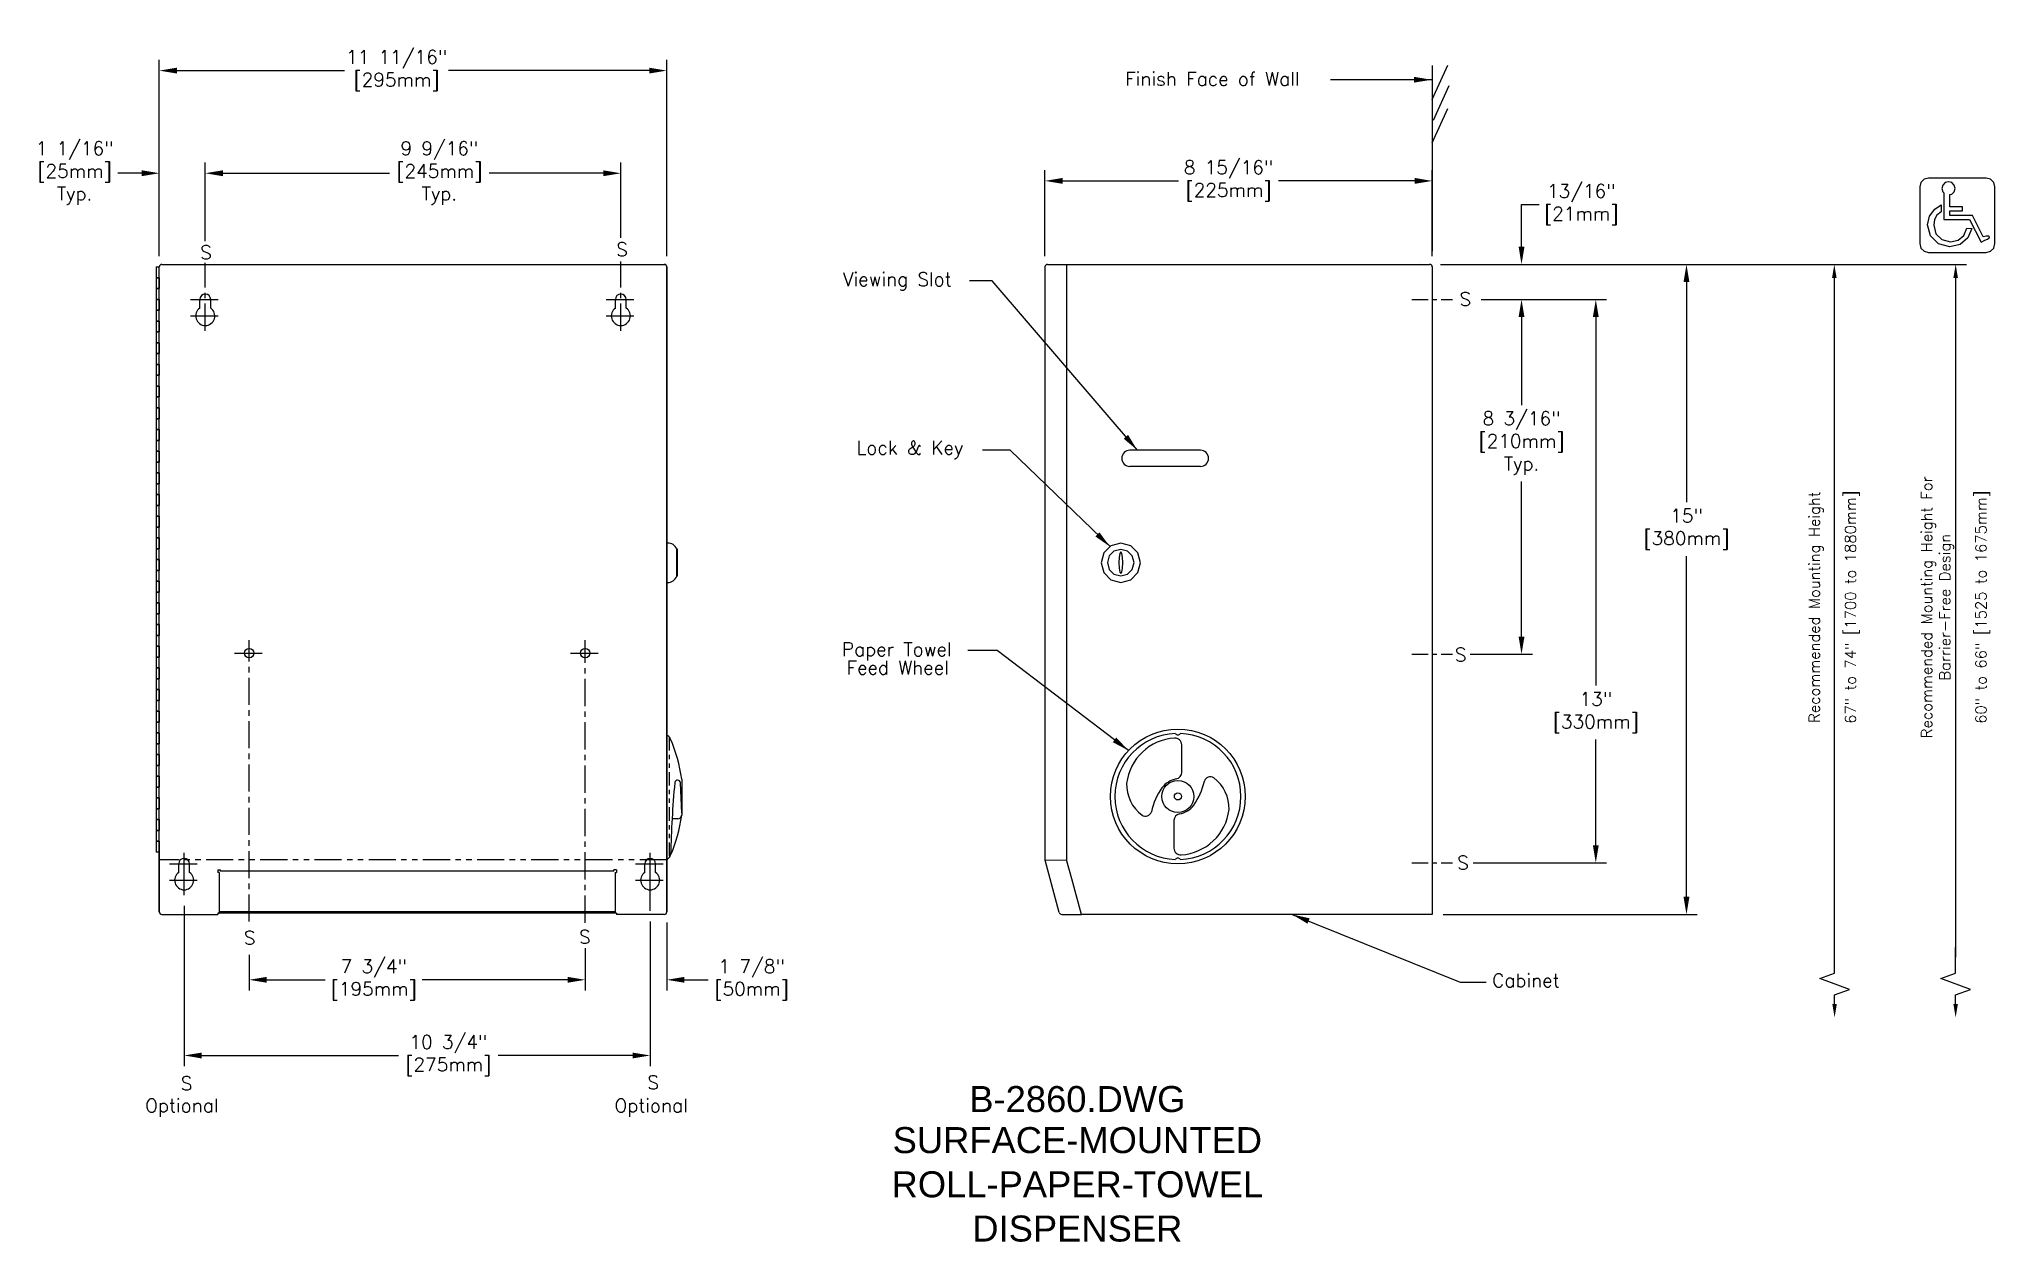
# Model space of a CAD drawing. Extents: x -0.3 to 44.8, y 0.4 to 28.1.
import ezdxf
from ezdxf.enums import TextEntityAlignment as Align

# ---------------------------------------------------------------- set-up
doc = ezdxf.new("R2010")
doc.units = 0
doc.header["$LTSCALE"] = 0.5
doc.header["$MEASUREMENT"] = 0
doc.header["$PDMODE"] = 35
doc.header["$PDSIZE"] = 1
for name, pattern in [('CENTER', [2, 1.25, -0.25, 0.25, -0.25]), ('CENTER2', [1.125, 0.75, -0.125, 0.125, -0.125]), ('DASHED', [3e-06, 2e-06, -1e-06]), ('HIDDEN', [0.375, 0.25, -0.125]), ('HIDDEN2', [0.1875, 0.125, -0.0625]), ('PHANTOM', [2.5, 1.25, -0.25, 0.25, -0.25, 0.25, -0.25]), ('PHANTOM2', [1.25, 0.625, -0.125, 0.125, -0.125, 0.125, -0.125])]:
    doc.linetypes.add(name, pattern=pattern)
doc.layers.get('0').update_dxf_attribs({"linetype": 'CONTINUOUS'})
doc.layers.get('DEFPOINTS').update_dxf_attribs({"linetype": 'CONTINUOUS'})
for name, color, linetype in [('CABINET', 7, 'CONTINUOUS'), ('DETAIL', 4, 'CONTINUOUS'), ('DIM', 1, 'CONTINUOUS'), ('TEXT', 2, 'CONTINUOUS')]:
    doc.layers.add(name, color=color, linetype=linetype)
doc.styles.add('ARIAL_5', font='arial.ttf', dxfattribs={"height": 5})
doc.styles.add('DIM_S_5', font='simplex.shx', dxfattribs={"height": 0.25})
doc.styles.add('DIM_S_7', font='simplex.shx', dxfattribs={"height": 0.3125})
doc.dimstyles.new('DIM_S_7', dxfattribs={"dimtxt": 0.12, "dimasz": 0.40625, "dimexe": 0.25, "dimexo": 0.25, "dimgap": 0.09375, "dimtad": 0, "dimtih": 1, "dimtoh": 1, "dimdec": 4, "dimzin": 0, "dimtxsty": 'DIM_S_7', "dimcen": 0.09375, "dimaunit": 1, "dimazin": 3, "dimtfac": 1, "dimtdec": 4, "dimtofl": 0, "dimtmove": 0, "dimatfit": 3, "dimtolj": 1, "dimtzin": 0})

# ---------------------------------------------------------------- blocks, each defined once
blk = doc.blocks.new('*D9')
at = {"color": 0, "linetype": 'BYBLOCK'}
for p, q in [((3.054, 8.133), (3.054, 4.431)), ((13.804, 7.77), (13.804, 4.431)), ((3.46, 4.681), (7.998, 4.681)), ((13.397, 4.681), (10.299, 4.681))]:
    blk.add_line(p, q, dxfattribs=at)
for points in [[(3.46, 4.748), (3.46, 4.613), (3.054, 4.681)], [(13.397, 4.748), (13.397, 4.613), (13.804, 4.681)]]:
    blk.add_solid(points, dxfattribs=at)
at = {"layer": 'DEFPOINTS', "color": 0, "linetype": 'BYBLOCK'}
for p in [(3.054, 8.383), (13.804, 8.02), (13.804, 4.681)]:
    blk.add_point(p, dxfattribs=at)
at = {"color": 0, "linetype": 'BYBLOCK', "insert": (9.148, 4.681), "char_height": 0.3125, "attachment_point": 5, "style": 'DIM_S_7'}
blk.add_mtext('\\A1;10 3/4"\\P[275mm]', dxfattribs=at)
blk = doc.blocks.new('*D8')
at = {"color": 0, "linetype": 'BYBLOCK'}
for p, q in [((4.554, 7.004), (4.554, 6.177)), ((12.304, 7.015), (12.304, 6.177)), ((4.96, 6.427), (6.306, 6.427)), ((11.897, 6.427), (8.547, 6.427))]:
    blk.add_line(p, q, dxfattribs=at)
for points in [[(4.96, 6.495), (4.96, 6.36), (4.554, 6.427)], [(11.897, 6.495), (11.897, 6.36), (12.304, 6.427)]]:
    blk.add_solid(points, dxfattribs=at)
at = {"layer": 'DEFPOINTS', "color": 0, "linetype": 'BYBLOCK'}
for p in [(4.554, 7.254), (12.304, 7.265), (12.304, 6.427)]:
    blk.add_point(p, dxfattribs=at)
at = {"color": 0, "linetype": 'BYBLOCK', "insert": (7.426, 6.427), "char_height": 0.3125, "attachment_point": 5, "style": 'DIM_S_7'}
blk.add_mtext('\\A1;7 3/4"\\P[195mm]', dxfattribs=at)
blk = doc.blocks.new('*D10')
at = {"color": 0, "linetype": 'BYBLOCK'}
for p, q in [((14.186, 7.746), (14.186, 6.177)), ((12.304, 7.161), (12.304, 6.177)), ((11.897, 6.427), (11.491, 6.427)), ((14.592, 6.427), (15.14, 6.427))]:
    blk.add_line(p, q, dxfattribs=at)
for points in [[(11.897, 6.495), (11.897, 6.36), (12.304, 6.427)], [(14.592, 6.495), (14.592, 6.36), (14.186, 6.427)]]:
    blk.add_solid(points, dxfattribs=at)
at = {"layer": 'DEFPOINTS', "color": 0, "linetype": 'BYBLOCK'}
for p in [(14.186, 7.996), (12.304, 7.411), (14.186, 6.427)]:
    blk.add_point(p, dxfattribs=at)
at = {"color": 0, "linetype": 'BYBLOCK', "insert": (16.142, 6.427), "char_height": 0.3125, "attachment_point": 5, "style": 'DIM_S_7'}
blk.add_mtext('\\A1;1 7/8"\\P[50mm]', dxfattribs=at)
blk = doc.blocks.new('*D2')
at = {"color": 0, "linetype": 'BYBLOCK'}
for p, q in [((3.541, 23.472), (3.541, 25.289)), ((13.126, 23.551), (13.126, 25.289)), ((3.947, 25.039), (7.79, 25.039)), ((12.72, 25.039), (10.091, 25.039))]:
    blk.add_line(p, q, dxfattribs=at)
for points in [[(3.947, 25.107), (3.947, 24.971), (3.541, 25.039)], [(12.72, 25.107), (12.72, 24.971), (13.126, 25.039)]]:
    blk.add_solid(points, dxfattribs=at)
at = {"layer": 'DEFPOINTS', "color": 0, "linetype": 'BYBLOCK'}
for p in [(13.126, 25.039), (3.541, 23.222), (13.126, 23.301)]:
    blk.add_point(p, dxfattribs=at)
at = {"color": 0, "linetype": 'BYBLOCK', "insert": (8.941, 25.039), "char_height": 0.3125, "attachment_point": 5, "style": 'DIM_S_7'}
blk.add_mtext('\\A1;9 9/16"\\P[245mm]\\PTyp.', dxfattribs=at)
blk = doc.blocks.new('*D0')
at = {"color": 0, "linetype": 'BYBLOCK'}
for p, q in [((2.481, 23.126), (2.481, 27.657)), ((14.186, 23.126), (14.186, 27.657)), ((2.887, 27.407), (6.75, 27.407)), ((13.78, 27.407), (9.155, 27.407))]:
    blk.add_line(p, q, dxfattribs=at)
for points in [[(2.887, 27.475), (2.887, 27.34), (2.481, 27.407)], [(13.78, 27.475), (13.78, 27.34), (14.186, 27.407)]]:
    blk.add_solid(points, dxfattribs=at)
at = {"layer": 'DEFPOINTS', "color": 0, "linetype": 'BYBLOCK'}
for p in [(14.186, 27.407), (2.481, 22.876), (14.186, 22.876)]:
    blk.add_point(p, dxfattribs=at)
at = {"color": 0, "linetype": 'BYBLOCK', "insert": (7.953, 27.407), "char_height": 0.3125, "attachment_point": 5, "style": 'DIM_S_7'}
blk.add_mtext('\\A1;11 11/16"\\P[295mm]', dxfattribs=at)
blk = doc.blocks.new('*D1')
at = {"color": 0, "linetype": 'BYBLOCK'}
for p, q in [((2.481, 23.126), (2.481, 25.289)), ((3.541, 23.472), (3.541, 25.289)), ((2.075, 25.039), (1.527, 25.039)), ((3.947, 25.039), (4.354, 25.039))]:
    blk.add_line(p, q, dxfattribs=at)
for points in [[(2.075, 25.107), (2.075, 24.971), (2.481, 25.039)], [(3.947, 25.107), (3.947, 24.971), (3.541, 25.039)]]:
    blk.add_solid(points, dxfattribs=at)
at = {"layer": 'DEFPOINTS', "color": 0, "linetype": 'BYBLOCK'}
for p in [(3.541, 25.039), (3.541, 23.222), (2.481, 22.876)]:
    blk.add_point(p, dxfattribs=at)
at = {"color": 0, "linetype": 'BYBLOCK', "insert": (0.526, 25.039), "char_height": 0.3125, "attachment_point": 5, "style": 'DIM_S_7'}
blk.add_mtext('\\A1;1 1/16"\\P[25mm]\\PTyp.', dxfattribs=at)
blk = doc.blocks.new('*D7')
at = {"color": 0, "linetype": 'BYBLOCK'}
for p, q in [((32.967, 22.126), (35.864, 22.126)), ((35.614, 21.719), (35.614, 13.216)), ((35.614, 9.532), (35.614, 11.972)), ((32.787, 9.126), (35.864, 9.126))]:
    blk.add_line(p, q, dxfattribs=at)
for points in [[(35.547, 21.719), (35.682, 21.719), (35.614, 22.126)], [(35.547, 9.532), (35.682, 9.532), (35.614, 9.126)]]:
    blk.add_solid(points, dxfattribs=at)
at = {"layer": 'DEFPOINTS', "color": 0, "linetype": 'BYBLOCK'}
for p in [(32.717, 22.126), (32.537, 9.126), (35.614, 9.126)]:
    blk.add_point(p, dxfattribs=at)
at = {"color": 0, "linetype": 'BYBLOCK', "insert": (35.614, 12.594), "char_height": 0.3125, "attachment_point": 5, "style": 'DIM_S_7'}
blk.add_mtext('\\A1;13"\\P[330mm]', dxfattribs=at)
blk = doc.blocks.new('*D5')
at = {"color": 0, "linetype": 'BYBLOCK'}
for p, q in [((32.032, 22.936), (37.956, 22.936)), ((37.706, 22.529), (37.706, 17.448)), ((37.706, 8.342), (37.706, 16.204)), ((32.091, 7.936), (37.956, 7.936))]:
    blk.add_line(p, q, dxfattribs=at)
for points in [[(37.638, 22.529), (37.773, 22.529), (37.706, 22.936)], [(37.638, 8.342), (37.773, 8.342), (37.706, 7.936)]]:
    blk.add_solid(points, dxfattribs=at)
at = {"layer": 'DEFPOINTS', "color": 0, "linetype": 'BYBLOCK'}
for p in [(31.782, 22.936), (31.841, 7.936), (37.706, 7.936)]:
    blk.add_point(p, dxfattribs=at)
at = {"color": 0, "linetype": 'BYBLOCK', "insert": (37.706, 16.826), "char_height": 0.3125, "attachment_point": 5, "style": 'DIM_S_7'}
blk.add_mtext('\\A1;15"\\P[380mm]', dxfattribs=at)
blk = doc.blocks.new('*D4')
at = {"color": 0, "linetype": 'BYBLOCK'}
for p, q in [((32.967, 22.126), (34.151, 22.126)), ((33.901, 21.719), (33.901, 19.691)), ((33.901, 14.344), (33.901, 17.926)), ((32.72, 13.938), (34.151, 13.938))]:
    blk.add_line(p, q, dxfattribs=at)
for points in [[(33.834, 21.719), (33.969, 21.719), (33.901, 22.126)], [(33.834, 14.344), (33.969, 14.344), (33.901, 13.938)]]:
    blk.add_solid(points, dxfattribs=at)
at = {"layer": 'DEFPOINTS', "color": 0, "linetype": 'BYBLOCK'}
for p in [(32.717, 22.126), (32.47, 13.938), (33.901, 13.938)]:
    blk.add_point(p, dxfattribs=at)
at = {"color": 0, "linetype": 'BYBLOCK', "insert": (33.901, 18.808), "char_height": 0.3125, "attachment_point": 5, "style": 'DIM_S_7'}
blk.add_mtext('\\A1;8 3/16"\\P[210mm]\\PTyp.', dxfattribs=at)
blk = doc.blocks.new('*D6')
at = {"color": 0, "linetype": 'BYBLOCK'}
for p, q in [((33.901, 23.342), (33.901, 24.316)), ((33.901, 24.316), (34.308, 24.316)), ((32.032, 22.936), (34.151, 22.936)), ((32.967, 22.126), (34.151, 22.126)), ((33.901, 21.719), (33.901, 21.313))]:
    blk.add_line(p, q, dxfattribs=at)
for points in [[(33.834, 23.342), (33.969, 23.342), (33.901, 22.936)], [(33.834, 21.719), (33.969, 21.719), (33.901, 22.126)]]:
    blk.add_solid(points, dxfattribs=at)
at = {"layer": 'DEFPOINTS', "color": 0, "linetype": 'BYBLOCK'}
for p in [(31.782, 22.936), (32.717, 22.126), (33.901, 22.126)]:
    blk.add_point(p, dxfattribs=at)
at = {"color": 0, "linetype": 'BYBLOCK', "insert": (35.279, 24.316), "char_height": 0.3125, "attachment_point": 5, "style": 'DIM_S_7'}
blk.add_mtext('\\A1;13/16"\\P[21mm]', dxfattribs=at)
blk = doc.blocks.new('*D3')
at = {"color": 0, "linetype": 'BYBLOCK'}
for p, q in [((22.909, 23.126), (22.909, 25.112)), ((23.315, 24.862), (25.992, 24.862)), ((31.436, 24.862), (28.293, 24.862)), ((31.842, 23.126), (31.842, 25.112))]:
    blk.add_line(p, q, dxfattribs=at)
for points in [[(23.315, 24.93), (23.315, 24.795), (22.909, 24.862)], [(31.436, 24.93), (31.436, 24.795), (31.842, 24.862)]]:
    blk.add_solid(points, dxfattribs=at)
at = {"layer": 'DEFPOINTS', "color": 0, "linetype": 'BYBLOCK'}
for p in [(31.842, 24.862), (22.909, 22.876), (31.842, 22.876)]:
    blk.add_point(p, dxfattribs=at)
at = {"color": 0, "linetype": 'BYBLOCK', "insert": (27.143, 24.862), "char_height": 0.3125, "attachment_point": 5, "style": 'DIM_S_7'}
blk.add_mtext('\\A1;8 15/16"\\P[225mm]', dxfattribs=at)

msp = doc.modelspace()

# ---------------------------------------------------------------- linework, layer by layer
at = {"layer": 'CABINET', "color": 4, "linetype": 'CENTER'}
for p, q in [((3.54118, 21.40516), (3.54118, 22.97424)), ((13.12618, 21.40516), (13.12618, 23.00394)), ((4.55368, 7.77097), (4.55368, 14.2666)), ((12.30368, 7.74453), (12.30368, 14.2666))]:
    msp.add_line(p, q, dxfattribs=at)
at = {"layer": 'CABINET', "color": 4, "linetype": 'CONTINUOUS'}
for p, q in [((3.20062, 22.12573), (3.84206, 22.12573)), ((3.41618, 21.92677), (3.41618, 22.12573)), ((3.66618, 21.92677), (3.66618, 22.12573)), ((12.78562, 22.12573), (13.42706, 22.12573)), ((13.00118, 21.92677), (13.00118, 22.12573)), ((13.25118, 21.92677), (13.25118, 22.12573)), ((3.20062, 21.74573), (3.84206, 21.74573)), ((12.78562, 21.74573), (13.42706, 21.74573)), ((4.21312, 13.96573), (4.85456, 13.96573)), ((11.96312, 13.96573), (12.60456, 13.96573))]:
    msp.add_line(p, q, dxfattribs=at)
for centre in [(4.55368, 13.96573), (12.30368, 13.96573)]:
    msp.add_circle(centre, 0.11, dxfattribs=at)
for centre, radius, start, end in [((3.54118, 22.12573), 0.125, 0, 180), ((13.12618, 22.12573), 0.125, 0, 180), ((3.54118, 21.74573), 0.22, 124.623535, 55.376465), ((13.12618, 21.74573), 0.22, 124.623535, 55.376465)]:
    msp.add_arc(centre, radius, start, end, dxfattribs=at)
at = {"layer": 'DETAIL', "linetype": 'CONTINUOUS'}
for p, q in [((44.30558, 24.0659), (43.78041, 24.0659)), ((44.54963, 23.57115), (44.30558, 24.0659)), ((44.50324, 23.44795), (44.58896, 23.4914)), ((44.58896, 23.4914), (44.58719, 23.495)), ((2.41118, 22.87573), (2.41118, 22.62573)), ((2.41118, 22.87573), (2.48118, 22.87573)), ((2.41118, 22.62573), (2.41118, 22.37573)), ((2.48118, 22.62573), (2.41118, 22.62573)), ((2.41118, 22.62573), (2.48118, 22.62573)), ((2.48118, 7.99573), (2.48118, 22.87573)), ((2.48118, 22.62573), (2.48118, 22.37573)), ((2.54118, 22.93573), (14.15618, 22.93573)), ((2.54118, 22.93573), (14.12618, 22.93573)), ((14.18618, 7.99573), (14.18618, 22.90573)), ((14.18618, 22.87573), (14.18618, 7.99573)), ((22.90908, 22.87573), (22.90908, 9.20368)), ((22.96908, 22.93573), (23.40908, 22.93573)), ((23.40908, 22.93573), (23.40908, 9.20368)), ((23.40908, 22.93573), (23.40908, 9.20368)), ((23.40908, 22.93573), (31.78206, 22.93573)), ((23.40908, 22.85112), (23.40908, 9.20382)), ((31.84206, 22.87573), (31.84206, 7.93573)), ((2.41118, 22.37573), (2.41118, 22.12573)), ((2.48118, 22.37573), (2.41118, 22.37573)), ((2.41118, 22.37573), (2.48118, 22.37573)), ((2.41118, 22.12573), (2.41118, 21.87573)), ((2.48118, 22.12573), (2.41118, 22.12573)), ((2.41118, 22.12573), (2.48118, 22.12573)), ((2.48118, 22.12573), (2.48118, 21.87573)), ((2.41118, 21.87573), (2.41118, 21.62573)), ((2.48118, 21.87573), (2.41118, 21.87573)), ((2.41118, 21.87573), (2.48118, 21.87573)), ((2.48118, 21.62573), (2.41118, 21.62573)), ((2.41118, 21.62573), (2.41118, 21.37573)), ((2.41118, 21.62573), (2.48118, 21.62573)), ((2.48118, 21.37573), (2.41118, 21.37573)), ((2.41118, 21.37573), (2.41118, 21.12573)), ((2.41118, 21.37573), (2.48118, 21.37573)), ((2.48118, 21.62573), (2.48118, 21.37573)), ((2.41118, 21.12573), (2.41118, 20.87573)), ((2.48118, 21.12573), (2.41118, 21.12573)), ((2.41118, 21.12573), (2.48118, 21.12573)), ((2.48118, 20.87573), (2.41118, 20.87573)), ((2.41118, 20.87573), (2.48118, 20.87573)), ((2.41118, 20.87573), (2.41118, 20.62573)), ((2.48118, 21.12573), (2.48118, 20.87573)), ((2.41118, 20.62573), (2.41118, 20.37573)), ((2.48118, 20.62573), (2.41118, 20.62573)), ((2.41118, 20.62573), (2.48118, 20.62573)), ((2.48118, 20.37573), (2.41118, 20.37573)), ((2.41118, 20.37573), (2.41118, 20.12573)), ((2.41118, 20.37573), (2.48118, 20.37573)), ((2.48118, 20.62573), (2.48118, 20.37573)), ((2.41118, 20.12573), (2.41118, 19.87573)), ((2.48118, 20.12573), (2.41118, 20.12573)), ((2.41118, 20.12573), (2.48118, 20.12573)), ((2.48118, 19.87573), (2.41118, 19.87573)), ((2.41118, 19.87573), (2.41118, 19.62573)), ((2.41118, 19.87573), (2.48118, 19.87573)), ((2.48118, 20.12573), (2.48118, 19.87573)), ((2.41118, 19.62573), (2.41118, 19.37573)), ((2.48118, 19.62573), (2.41118, 19.62573)), ((2.41118, 19.62573), (2.48118, 19.62573)), ((2.48118, 19.62573), (2.48118, 19.37573)), ((2.48118, 19.37573), (2.41118, 19.37573)), ((2.41118, 19.37573), (2.48118, 19.37573)), ((2.41118, 19.37573), (2.41118, 19.12573)), ((2.41118, 19.12573), (2.41118, 18.87573)), ((2.48118, 19.12573), (2.41118, 19.12573)), ((2.41118, 19.12573), (2.48118, 19.12573)), ((2.48118, 19.12573), (2.48118, 18.87573)), ((2.48118, 18.87573), (2.41118, 18.87573)), ((2.41118, 18.87573), (2.41118, 18.62573)), ((2.41118, 18.87573), (2.48118, 18.87573)), ((2.41118, 18.62573), (2.41118, 18.37573)), ((2.48118, 18.62573), (2.41118, 18.62573)), ((2.41118, 18.62573), (2.48118, 18.62573)), ((2.48118, 18.62573), (2.48118, 18.37573)), ((26.49456, 18.64833), (24.86956, 18.64833)), ((2.41118, 18.37573), (2.41118, 18.12573)), ((2.48118, 18.37573), (2.41118, 18.37573)), ((2.41118, 18.37573), (2.48118, 18.37573)), ((2.41118, 18.12573), (2.41118, 17.87573)), ((2.48118, 18.12573), (2.41118, 18.12573)), ((2.41118, 18.12573), (2.48118, 18.12573)), ((2.48118, 18.12573), (2.48118, 17.87573)), ((26.49456, 18.27333), (24.86956, 18.27333)), ((2.41118, 17.87573), (2.41118, 17.62573)), ((2.48118, 17.87573), (2.41118, 17.87573)), ((2.41118, 17.87573), (2.48118, 17.87573)), ((2.48118, 17.62573), (2.41118, 17.62573)), ((2.41118, 17.62573), (2.41118, 17.37573)), ((2.41118, 17.62573), (2.48118, 17.62573)), ((2.48118, 17.62573), (2.48118, 17.37573)), ((2.41118, 17.37573), (2.41118, 17.12573)), ((2.48118, 17.37573), (2.41118, 17.37573)), ((2.41118, 17.37573), (2.48118, 17.37573)), ((2.41118, 17.12573), (2.41118, 16.87573)), ((2.48118, 17.12573), (2.41118, 17.12573)), ((2.41118, 17.12573), (2.48118, 17.12573)), ((2.41118, 16.87573), (2.41118, 16.62573)), ((2.48118, 16.87573), (2.41118, 16.87573)), ((2.41118, 16.87573), (2.48118, 16.87573)), ((2.48118, 17.12573), (2.48118, 16.87573)), ((2.41118, 16.62573), (2.41118, 16.37573)), ((2.48118, 16.62573), (2.41118, 16.62573)), ((2.41118, 16.62573), (2.48118, 16.62573)), ((2.41118, 16.37573), (2.41118, 16.12573)), ((2.48118, 16.37573), (2.41118, 16.37573)), ((2.41118, 16.37573), (2.48118, 16.37573)), ((2.48118, 16.62573), (2.48118, 16.37573)), ((2.41118, 16.12573), (2.41118, 15.87573)), ((2.48118, 16.12573), (2.41118, 16.12573)), ((2.41118, 16.12573), (2.48118, 16.12573)), ((2.48118, 15.87573), (2.41118, 15.87573)), ((2.41118, 15.87573), (2.41118, 15.62573)), ((2.41118, 15.87573), (2.48118, 15.87573)), ((2.48118, 16.12573), (2.48118, 15.87573)), ((2.41118, 15.62573), (2.41118, 15.37573)), ((2.48118, 15.62573), (2.41118, 15.62573)), ((2.41118, 15.62573), (2.48118, 15.62573)), ((2.48118, 15.37573), (2.41118, 15.37573)), ((2.41118, 15.37573), (2.41118, 15.12573)), ((2.41118, 15.37573), (2.48118, 15.37573)), ((2.48118, 15.62573), (2.48118, 15.37573)), ((2.41118, 15.12573), (2.41118, 14.87573)), ((2.48118, 15.12573), (2.41118, 15.12573)), ((2.41118, 15.12573), (2.48118, 15.12573)), ((2.48118, 15.12573), (2.48118, 14.87573)), ((2.48118, 14.87573), (2.41118, 14.87573)), ((2.41118, 14.87573), (2.48118, 14.87573)), ((2.41118, 14.87573), (2.41118, 14.62573)), ((2.41118, 14.62573), (2.41118, 14.37573)), ((2.48118, 14.62573), (2.41118, 14.62573)), ((2.41118, 14.62573), (2.48118, 14.62573)), ((2.48118, 14.62573), (2.48118, 14.37573)), ((2.48118, 14.37573), (2.41118, 14.37573)), ((2.41118, 14.37573), (2.41118, 14.12573)), ((2.41118, 14.37573), (2.48118, 14.37573)), ((2.41118, 14.12573), (2.41118, 13.87573)), ((2.48118, 14.12573), (2.41118, 14.12573)), ((2.41118, 14.12573), (2.48118, 14.12573)), ((2.48118, 14.12573), (2.48118, 13.87573)), ((2.48118, 13.87573), (2.41118, 13.87573)), ((2.41118, 13.87573), (2.41118, 13.62573)), ((2.41118, 13.87573), (2.48118, 13.87573)), ((2.41118, 13.62573), (2.41118, 13.37573)), ((2.48118, 13.62573), (2.41118, 13.62573)), ((2.41118, 13.62573), (2.48118, 13.62573)), ((2.48118, 13.62573), (2.48118, 13.37573)), ((2.48118, 13.37573), (2.41118, 13.37573)), ((2.41118, 13.37573), (2.41118, 13.12573)), ((2.41118, 13.37573), (2.48118, 13.37573)), ((2.41118, 13.12573), (2.41118, 12.87573)), ((2.48118, 13.12573), (2.41118, 13.12573)), ((2.41118, 13.12573), (2.48118, 13.12573)), ((2.48118, 13.12573), (2.48118, 12.87573)), ((2.48118, 12.87573), (2.41118, 12.87573)), ((2.41118, 12.87573), (2.48118, 12.87573)), ((2.41118, 12.87573), (2.41118, 12.62573)), ((2.41118, 12.62573), (2.41118, 12.37573)), ((2.48118, 12.62573), (2.41118, 12.62573)), ((2.41118, 12.62573), (2.48118, 12.62573)), ((2.41118, 12.37573), (2.41118, 12.12573)), ((2.48118, 12.37573), (2.41118, 12.37573)), ((2.41118, 12.37573), (2.48118, 12.37573)), ((2.48118, 12.62573), (2.48118, 12.37573)), ((2.48118, 12.12573), (2.41118, 12.12573)), ((2.41118, 12.12573), (2.41118, 11.87573)), ((2.41118, 12.12573), (2.48118, 12.12573)), ((2.41118, 11.87573), (2.41118, 11.62573)), ((2.48118, 11.87573), (2.41118, 11.87573)), ((2.41118, 11.87573), (2.48118, 11.87573)), ((2.48118, 12.12573), (2.48118, 11.87573)), ((26.06467, 11.21421), (26.06467, 11.85112)), ((2.41118, 11.62573), (2.41118, 11.37573)), ((2.48118, 11.62573), (2.41118, 11.62573)), ((2.41118, 11.62573), (2.48118, 11.62573)), ((2.41118, 11.37573), (2.41118, 11.12573)), ((2.48118, 11.37573), (2.41118, 11.37573)), ((2.41118, 11.37573), (2.48118, 11.37573)), ((2.48118, 11.62573), (2.48118, 11.37573)), ((2.41118, 11.12573), (2.41118, 10.87573)), ((2.48118, 11.12573), (2.41118, 11.12573)), ((2.41118, 11.12573), (2.48118, 11.12573)), ((2.41118, 10.87573), (2.41118, 10.62573)), ((2.48118, 10.87573), (2.41118, 10.87573)), ((2.41118, 10.87573), (2.48118, 10.87573)), ((2.48118, 11.12573), (2.48118, 10.87573)), ((14.5302, 10.27179), (14.49953, 10.97306)), ((14.5302, 11.05555), (14.5302, 10.22555)), ((2.48118, 10.62573), (2.41118, 10.62573)), ((2.41118, 10.62573), (2.41118, 10.37573)), ((2.41118, 10.62573), (2.48118, 10.62573)), ((2.41118, 10.37573), (2.41118, 10.12573)), ((2.48118, 10.37573), (2.41118, 10.37573)), ((2.41118, 10.37573), (2.48118, 10.37573)), ((2.48118, 10.62573), (2.48118, 10.37573)), ((2.41118, 10.12573), (2.41118, 9.87573)), ((2.48118, 10.12573), (2.41118, 10.12573)), ((2.41118, 10.12573), (2.48118, 10.12573)), ((2.48118, 10.12573), (2.48118, 9.87573)), ((14.44012, 10.14055), (14.3557, 10.14055)), ((25.88467, 10.10211), (25.88467, 9.4652)), ((2.48118, 9.87573), (2.41118, 9.87573)), ((2.41118, 9.87573), (2.41118, 9.62573)), ((2.41118, 9.87573), (2.48118, 9.87573)), ((2.41118, 9.62573), (2.41118, 9.37573)), ((2.48118, 9.62573), (2.41118, 9.62573)), ((2.41118, 9.62573), (2.48118, 9.62573)), ((2.48118, 9.62573), (2.48118, 7.99573)), ((2.48118, 9.37573), (2.41118, 9.37573)), ((2.71312, 9.10396), (3.35456, 9.10396)), ((2.92868, 8.905), (2.92868, 9.10396)), ((3.05368, 8.38339), (3.05368, 9.35969)), ((3.17868, 8.905), (3.17868, 9.10396)), ((13.46312, 9.10396), (14.10456, 9.10396)), ((13.67868, 8.905), (13.67868, 9.10396)), ((13.80368, 8.01986), (13.80368, 9.35969)), ((13.92868, 8.905), (13.92868, 9.10396)), ((22.91116, 9.18805), (23.40908, 9.19587)), ((23.23711, 7.9801), (22.91116, 9.18805)), ((23.52647, 8.76085), (23.40908, 9.19587)), ((2.71312, 8.72396), (3.35456, 8.72396)), ((3.86118, 8.90573), (3.83118, 8.90573)), ((3.86118, 8.90573), (3.83118, 8.90573)), ((3.86118, 8.90573), (3.86118, 7.96573)), ((12.96618, 8.93573), (3.89118, 8.93573)), ((12.99618, 8.90573), (12.99618, 7.96573)), ((12.99618, 8.90573), (13.02618, 8.90573)), ((13.46312, 8.72396), (14.10456, 8.72396)), ((23.74829, 7.93603), (23.52647, 8.76085)), ((2.54118, 7.93573), (3.83118, 7.93573)), ((2.54118, 7.93573), (2.98118, 7.93573)), ((12.99618, 7.96573), (3.83118, 7.96573)), ((12.99618, 7.99573), (3.86118, 7.99573)), ((14.12618, 7.93573), (13.02618, 7.93573)), ((14.12618, 7.93573), (13.68618, 7.93573)), ((23.29504, 7.93573), (23.74908, 7.93573)), ((31.84094, 7.93573), (23.74829, 7.93573))]:
    msp.add_line(p, q, dxfattribs=at)
at = {"layer": 'DETAIL', "linetype": 'CENTER2'}
for p, q in [((31.37453, 22.12573), (32.30909, 22.12573)), ((31.37453, 13.93823), (32.30909, 13.93823)), ((31.37453, 9.12573), (32.30909, 9.12573))]:
    msp.add_line(p, q, dxfattribs=at)
at = {"layer": 'DETAIL'}
for p, q in [((14.41618, 15.73823), (14.41618, 16.36323)), ((14.43118, 16.36323), (14.41618, 16.36323)), ((14.43118, 15.73823), (14.43118, 16.36323)), ((14.43118, 15.73823), (14.41618, 15.73823))]:
    msp.add_line(p, q, dxfattribs=at)
at = {"layer": 'DETAIL', "linetype": 'PHANTOM2'}
msp.add_line((14.24221, 12.03387), (14.24221, 9.24724), dxfattribs=at)
at = {"layer": 'DETAIL', "linetype": 'PHANTOM'}
msp.add_line((14.18618, 9.19573), (2.48118, 9.19573), dxfattribs=at)
at = {"layer": 'DETAIL', "linetype": 'HIDDEN'}
for p, q in [((3.83118, 8.96573), (3.83118, 8.90573)), ((13.02618, 8.96573), (13.02618, 8.90573)), ((3.83118, 7.96573), (3.83118, 7.93573)), ((13.02618, 7.96573), (13.02618, 7.93573))]:
    msp.add_line(p, q, dxfattribs=at)
at = {"layer": 'DETAIL', "linetype": 'DASHED'}
for p, q in [((3.83118, 8.96573), (3.89118, 8.96573)), ((13.02618, 8.96573), (12.96618, 8.96573)), ((3.83118, 7.96573), (3.86118, 7.96573)), ((13.02618, 7.96573), (12.99618, 7.96573))]:
    msp.add_line(p, q, dxfattribs=at)
at = {"layer": 'DETAIL', "linetype": 'HIDDEN2'}
for p, q in [((3.89118, 8.93573), (3.89118, 8.96573)), ((3.89118, 8.93573), (3.89118, 8.96573)), ((12.96618, 8.93573), (12.96618, 8.96573))]:
    msp.add_line(p, q, dxfattribs=at)
at = {"layer": 'DETAIL', "linetype": 'CONTINUOUS'}
for points in [[(32.19671, 27.52397), (31.83553, 26.73038)], [(31.84206, 27.52397), (31.84206, 23.23789)], [(32.22252, 27.05303), (31.86135, 26.25944)], [(32.19671, 26.52392), (31.83553, 25.73047)], [(43.78041, 24.54572), (43.82855, 24.55868), (43.88346, 24.61339), (43.90436, 24.69036), (43.88346, 24.76726), (43.82855, 24.82191), (43.75131, 24.84271), (43.67404, 24.82191), (43.61915, 24.76726), (43.59828, 24.69036), (43.61915, 24.61339), (43.64307, 24.58955)], [(43.64307, 24.58955), (43.64307, 23.97008)], [(43.78041, 24.26431), (43.78041, 24.54572)], [(43.64307, 23.97008), (43.78041, 23.97008)], [(43.78041, 24.16848), (44.069, 24.16848), (44.069, 24.26431), (43.78041, 24.26431)], [(43.78041, 24.0659), (43.78041, 24.16848)], [(43.78041, 23.97008), (44.23656, 23.97008)], [(44.23656, 23.97008), (44.50324, 23.44795)], [(44.58719, 23.495), (44.64795, 23.52045), (44.68687, 23.54851), (44.69594, 23.57393), (44.67072, 23.58876), (44.61781, 23.58766), (44.54963, 23.57115)]]:
    msp.add_lwpolyline(points, dxfattribs=at)
for points in [[(44.61681, 23.21338), (44.71912, 23.24094), (44.79178, 23.31336), (44.81941, 23.41521), (44.81941, 24.7271), (44.79178, 24.82899), (44.71912, 24.90136), (44.61681, 24.92889), (43.28854, 24.92889), (43.18629, 24.90136), (43.11361, 24.82899), (43.08594, 24.7271), (43.08594, 23.41521), (43.11361, 23.31336), (43.18629, 23.24094), (43.28854, 23.21338)], [(44.28558, 23.76438), (44.19314, 23.54631), (44.01516, 23.39479), (43.77996, 23.33802), (43.5213, 23.40773), (43.3374, 23.5909), (43.2674, 23.84854), (43.31418, 24.04622), (43.43081, 24.21313), (43.58168, 24.31378), (43.58316, 24.14745), (43.48111, 24.07304), (43.42513, 23.97137), (43.40805, 23.83784), (43.46054, 23.64465), (43.59847, 23.50729), (43.79249, 23.45501), (43.96882, 23.4958), (44.10229, 23.60613), (44.17168, 23.7679)], [(24.65775, 16.50439), (24.42903, 16.44248), (24.26646, 16.27982), (24.20459, 16.051), (24.26646, 15.82221), (24.42903, 15.6596), (24.65775, 15.59772), (24.88655, 15.6596), (25.04916, 15.82221), (25.11103, 16.051), (25.04916, 16.27982), (24.88655, 16.44248)], [(24.6557, 16.36046), (24.50066, 16.31848), (24.39047, 16.20823), (24.34852, 16.05318), (24.39047, 15.89808), (24.50066, 15.78785), (24.6557, 15.74591), (24.81072, 15.78785), (24.92091, 15.89808), (24.96284, 16.05318), (24.92091, 16.20823), (24.81072, 16.31848)], [(24.65775, 15.80005), (24.68058, 15.83432), (24.69678, 15.92435), (24.70294, 16.051), (24.69678, 16.17764), (24.68058, 16.26768), (24.65775, 16.30196), (24.63501, 16.26768), (24.61884, 16.17764), (24.61269, 16.051), (24.61884, 15.92435), (24.63501, 15.83432)]]:
    msp.add_lwpolyline(points, close=True, dxfattribs=at)
for radius in [1.55476, 0.37, 0.081]:
    msp.add_circle((25.97467, 10.65816), radius, dxfattribs=at)
for centre, radius, start, end in [((2.54118, 22.87573), 0.06, 90, 180), ((14.12618, 22.87573), 0.06, 0, 90), ((22.96908, 22.87573), 0.06, 90, 180), ((31.78206, 22.87573), 0.06, 0, 90), ((24.86956, 18.46083), 0.1875, 90, 270), ((26.49456, 18.46083), 0.1875, 270, 90), ((14.13089, 11.93334), 0.15, 24.046381, 68.366994), ((11.23356, 10.64055), 3.32267, 7.174962, 24.046381), ((25.97467, 10.65816), 1.45476, 92.190016, 267.809984), ((25.97467, 10.81816), 1.19, 93.600655, 173.114096), ((25.90967, 11.85112), 0.155, 0, 93.600655), ((25.97467, 12.14042), 0.0625, 207.193763, 332.806237), ((25.97467, 10.65816), 1.45476, 272.190016, 87.809984), ((39.61982, 8.70173), 25.3521, 174.850749, 178.596862), ((14.43461, 10.96971), 0.065, 2.952483, 173.480259), ((25.67308, 10.93455), 0.88022, 178.288645, 233.337236), ((26.92342, 9.94821), 1.60044, 145.247487, 167.063138), ((26.04168, 10.52168), 0.55, 100.79245, 141.970135), ((25.90967, 11.21421), 0.155, 280.79245, 0), ((25.02593, 11.36811), 1.60044, 325.247487, 347.063138), ((26.72098, 10.97357), 0.14, 54.717429, 165), ((26.27626, 10.38178), 0.88022, 358.288645, 53.337236), ((25.90766, 10.79464), 0.55, 280.79245, 321.970135), ((11.23356, 10.64055), 3.32267, 335.953619, 352.825038), ((14.3557, 9.76055), 0.38, 90, 97.147474), ((14.44012, 10.23055), 0.09, 270, 352.713536), ((25.22837, 10.34275), 0.14, 234.717429, 345), ((26.03967, 10.10211), 0.155, 100.79245, 180), ((25.97467, 10.49816), 1.19, 273.600655, 353.114096), ((3.05368, 9.10396), 0.125, 0, 180), ((13.80368, 9.10396), 0.125, 0, 180), ((14.13089, 9.34777), 0.15, 291.633006, 335.953619), ((22.96908, 9.20368), 0.06, 180, 195.101098), ((23.43206, 9.19984), 0.02331, 170.17935, 189.82065), ((26.03967, 9.4652), 0.155, 180, 273.600655), ((25.97467, 9.1759), 0.0625, 27.193763, 152.806237), ((3.05368, 8.72396), 0.22, 124.623535, 55.376465), ((13.80368, 8.72396), 0.22, 124.623535, 55.376465), ((2.54118, 7.99573), 0.06, 180, 270), ((14.12618, 7.99573), 0.06, 270, 0), ((23.29504, 7.99573), 0.06, 195.101098, 270)]:
    msp.add_arc(centre, radius, start, end, dxfattribs=at)
at = {"layer": 'DETAIL'}
for centre, radius, start, end in [((14.20618, 16.48573), 0.02, 90, 180), ((14.21234, 16.28882), 0.217, 20.05459, 91.626021), ((14.20618, 15.61573), 0.02, 180, 270), ((14.21234, 15.81264), 0.217, 268.373979, 339.94541)]:
    msp.add_arc(centre, radius, start, end, dxfattribs=at)
at = {"layer": 'DIM', "linetype": 'CONTINUOUS'}
for p, q in [((31.54255, 22.98953), (31.54255, 22.98953)), ((35.54659, 22.93573), (39.85558, 22.93573)), ((39.85558, 22.93573), (44.16457, 22.93573)), ((41.113, 22.62323), (41.113, 6.9496)), ((43.91457, 22.62323), (43.91457, 6.9496)), ((41.12172, 6.57953), (41.12172, 6.9496)), ((43.91457, 6.57953), (43.91457, 6.9496)), ((41.12172, 5.86916), (41.12172, 6.07953)), ((43.91457, 5.86916), (43.91457, 6.07953))]:
    msp.add_line(p, q, dxfattribs=at)
for points in [[(41.12172, 5.76744), (41.12172, 6.07953), (41.46516, 6.20453), (40.77829, 6.45453), (41.12172, 6.57953), (41.12172, 7.17301)], [(43.91457, 5.76744), (43.91457, 6.07953), (44.258, 6.20453), (43.57113, 6.45453), (43.91457, 6.57953), (43.91457, 7.17301)]]:
    msp.add_lwpolyline(points, dxfattribs=at)
for points in [[(41.06371, 22.62323), (41.16788, 22.62323), (41.1158, 22.93573)], [(43.86248, 22.62323), (43.96665, 22.62323), (43.91457, 22.93573)], [(41.06964, 5.86916), (41.17381, 5.86916), (41.12172, 5.55666)], [(43.86248, 5.86916), (43.96665, 5.86916), (43.91457, 5.55666)]]:
    msp.add_solid(points, dxfattribs=at)

# ---------------------------------------------------------------- texts
at = {"layer": 'DIM', "linetype": 'CONTINUOUS', "style": 'DIM_S_7'}
for s, p in [('Finish Face of Wall', (24.76035, 27.05982)), ('S', (3.42428, 23.05625)), ('S', (13.021, 23.12554)), ('Viewing Slot', (18.25209, 22.43659)), ('S', (32.46993, 21.97762)), ('Lock & Key', (18.56057, 18.54857)), ('Paper Towel', (18.22379, 13.89805)), ('S', (32.36478, 13.77528)), ('Feed Wheel', (18.33303, 13.47356)), ('S', (32.41736, 8.97243)), ('S', (4.43044, 7.23982)), ('S', (12.16082, 7.26215)), ('Cabinet', (33.22358, 6.25593)), ('S', (2.97599, 3.88211)), ('S', (13.73947, 3.90259)), ('Optional', (2.15591, 3.36998)), ('Optional', (12.9809, 3.36998))]:
    msp.add_text(s, height=0.3125, dxfattribs=at).set_placement(p)
at = {"layer": 'DIM', "linetype": 'CONTINUOUS', "char_height": 0.25, "width": 8.8319612, "attachment_point": 5, "rotation": 90, "style": 'DIM_S_5'}
for s, insert in [('\\A1;Recommended Mounting Height\\P\\P67" to 74" [1700 to 1880mm]', (41.113, 15.02306)), ('\\A1;Recommended Mounting Height For Barrier-Free Design\\P\\P60" to 66" [1525 to 1675mm]', (43.91457, 15.02306))]:
    msp.add_mtext(s, dxfattribs=dict(at, insert=insert))
at = {"layer": 'TEXT', "linetype": 'CONTINUOUS', "style": 'ARIAL_5'}
for s, p in [('B-2860.DWG', (23.6558, 3.67618)), ('SURFACE-MOUNTED', (23.6558, 2.72833)), ('ROLL-PAPER-TOWEL', (23.6558, 1.70825)), ('DISPENSER', (23.6558, 0.68818))]:
    msp.add_text(s, height=0.6, dxfattribs=at).set_placement(p, align=Align.MIDDLE)

# ---------------------------------------------------------------- dimensions: what is measured, and where the dimension line sits
at = {"layer": 'DIM', "linetype": 'CONTINUOUS'}
for base, p1, p2, text, picture, middle in [((14.18618, 27.4074), (2.48118, 22.87573), (14.18618, 22.87573), '<>\\P[295mm]', '*D0', (7.95287, 27.4074)), ((3.54118, 25.03905), (2.48118, 22.87573), (3.54118, 23.22171), '<>\\P[25mm]\\PTyp.', '*D1', (0.52583, 25.03905)), ((13.12618, 25.03921), (3.54118, 23.22171), (13.12618, 23.3009), '<>\\P[245mm]\\PTyp.', '*D2', (8.94071, 25.03921)), ((31.84206, 24.86243), (22.90908, 22.87573), (31.84206, 22.87573), '<>\\P[225mm]', '*D3', (27.14265, 24.86243)), ((13.80368, 4.6806), (3.05368, 8.38339), (13.80368, 8.01986), '<>\\P[275mm]', '*D9', (9.14829, 4.6806)), ((14.18618, 6.42747), (12.30368, 7.4113), (14.18618, 7.99573), '<>\\P[50mm]', '*D10', (16.14154, 6.42747)), ((12.30368, 6.42747), (4.55368, 7.25373), (12.30368, 7.26489), '<>\\P[195mm]', '*D8', (7.42614, 6.42747))]:
    dim = msp.add_linear_dim(base=base, p1=p1, p2=p2, text=text, dimstyle='DIM_S_7', override={"dimpost": '"'}, dxfattribs=at)
    dim.commit()
    dim.dimension.update_dxf_attribs({"geometry": picture, "text_midpoint": middle, "dimtype": 128})
for base, p1, p2, text, picture, middle in [((33.90149, 22.12573), (31.78206, 22.93573), (32.71746, 22.12573), '<>\\P[21mm]', '*D6', (35.27946, 24.3159)), ((37.70559, 7.93573), (31.78206, 22.93573), (31.84094, 7.93573), '<>\\P[380mm]', '*D5', (37.70559, 16.82616)), ((33.90149, 13.93823), (32.71746, 22.12573), (32.4696, 13.93823), '<>\\P[210mm]\\PTyp.', '*D4', (33.90149, 18.80844)), ((35.61445, 9.12573), (32.71746, 22.12573), (32.5372, 9.12573), '<>\\P[330mm]', '*D7', (35.61445, 12.59372))]:
    dim = msp.add_linear_dim(base=base, p1=p1, p2=p2, angle=90, text=text, dimstyle='DIM_S_7', override={"dimpost": '"'}, dxfattribs=at)
    dim.commit()
    dim.dimension.update_dxf_attribs({"geometry": picture, "text_midpoint": middle, "dimtype": 128})

# ---------------------------------------------------------------- leaders
msp.add_leader([(31.82595, 27.19666), (29.49884, 27.19666)], dimstyle='DIM_S_7', dxfattribs=at)
for points in [[(25.0401, 18.64833), (21.69344, 22.55661), (21.167, 22.55661)], [(24.40988, 16.42332), (22.10707, 18.64911), (21.46782, 18.64911)], [(24.83678, 11.71763), (21.80625, 14.02773), (21.12939, 14.02773)], [(28.61238, 7.93573), (32.48548, 6.37503), (33.08713, 6.37503)]]:
    msp.add_leader(points, dimstyle='DIM_S_7', override={"dimgap": 0.09375, "dimtad": 0}, dxfattribs=at)

doc.saveas('drawing.dxf')
